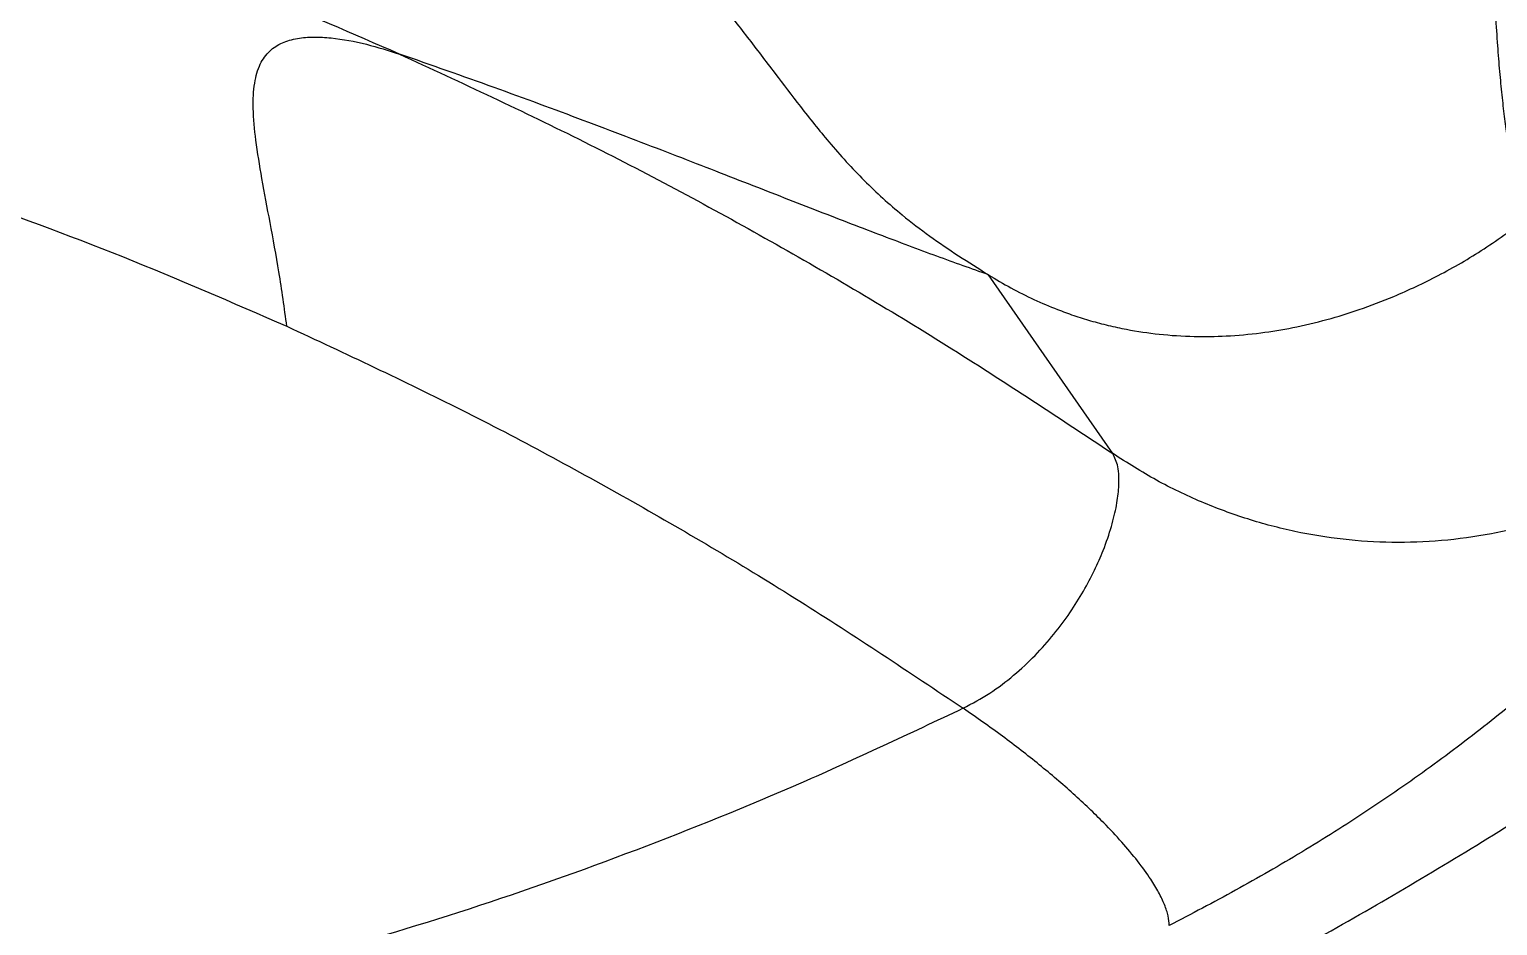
# Model space of a CAD drawing. Extents: x 400 to 501, y 484 to 634.
# Drawn here: x 456.47 to 463.91, y 534.79 to 539.33 of the extents above; entities that cross this region are included whole.
import ezdxf

# ---------------------------------------------------------------- set-up
doc = ezdxf.new("R2010")
doc.units = 0
doc.header["$MEASUREMENT"] = 0
doc.layers.add('DIM', color=3, linetype='Continuous')
doc.layers.add('GEOMETRY', color=3, linetype='Continuous', lineweight=25)

# ---------------------------------------------------------------- blocks, each defined once
blk = doc.blocks.new('2026 GRANDEE')
at = {"layer": 'GEOMETRY', "ltscale": 16}
blk.add_line((11.5315, -59.6626), (10.9008, -58.756), dxfattribs=at)
for points, knots in [([(8.2014, -64.0143), (8.4355, -63.9354), (8.8992, -63.7793), (9.5852, -63.522), (10.2547, -63.2508), (10.9089, -62.9632), (11.5492, -62.659), (12.2808, -62.2838), (13.098, -61.824), (13.9921, -61.2637), (14.8601, -60.6599), (15.7005, -60.0131), (16.511, -59.3247), (17.2886, -58.5967), (18.0304, -57.8318), (18.7336, -57.0331), (19.396, -56.2035), (20.015, -55.345), (20.5936, -54.4617), (20.9427, -53.8518), (21.1172, -53.5471)], [0, 0, 0, 0, 0.044075, 0.087271, 0.129759, 0.171708, 0.213283, 0.254623, 0.316435, 0.378246, 0.44021, 0.502378, 0.56473, 0.627196, 0.68968, 0.752083, 0.814322, 0.876359, 0.938213, 1, 1, 1, 1]), ([(12.5377, -64.4813), (12.8176, -64.3588), (13.3785, -64.1132), (14.1989, -63.6917), (15.004, -63.2327), (15.7906, -62.7338), (16.5573, -62.1978), (17.302, -61.626), (18.0226, -61.0204), (18.7171, -60.3827), (19.3833, -59.715), (20.0194, -59.0191), (20.6234, -58.2973), (21.1934, -57.5515), (21.7278, -56.7838), (22.2239, -55.9959), (22.6839, -55.1912), (22.9568, -54.6393), (23.0929, -54.364)], [0, 0, 0, 0, 0.061479, 0.123241, 0.185308, 0.247668, 0.310292, 0.37313, 0.436127, 0.499219, 0.562342, 0.625431, 0.68842, 0.751246, 0.813858, 0.876203, 0.938254, 1, 1, 1, 1]), ([(7.9165, -57.6377), (7.681, -57.5355), (7.2107, -57.3312), (6.4926, -57.0519), (5.7686, -56.781), (5.039, -56.5138), (4.3103, -56.2451), (3.8198, -56.0817), (3.5753, -56.0003)], [0, 0, 0, 0, 0.16581, 0.331049, 0.497537, 0.665166, 0.833167, 1, 1, 1, 1]), ([(13.6405, -58.4628), (13.634, -58.4526), (13.6213, -58.433), (13.6035, -58.3902), (13.5839, -58.331), (13.5636, -58.2495), (13.5447, -58.1519), (13.5291, -58.0534), (13.5158, -57.9543), (13.5034, -57.845), (13.4919, -57.7252), (13.4812, -57.5911), (13.4711, -57.4369), (13.4627, -57.266), (13.4563, -57.0839), (13.4525, -56.9052), (13.451, -56.7357), (13.4513, -56.5773), (13.4531, -56.4207), (13.4564, -56.2625), (13.4599, -56.1553), (13.4616, -56.1032)], [0, 0, 0, 0, 0.043291, 0.083629, 0.12634, 0.188435, 0.246425, 0.29137, 0.337445, 0.38491, 0.434037, 0.48512, 0.542433, 0.607714, 0.670434, 0.734201, 0.791821, 0.842509, 0.893442, 0.948279, 1, 1, 1, 1]), ([(9.3882, -57.1935), (9.4385, -57.2529), (9.5382, -57.3707), (9.6805, -57.5526), (9.8157, -57.7312), (9.9517, -57.9101), (10.0717, -58.0599), (10.1801, -58.1837), (10.2708, -58.2791), (10.3651, -58.3691), (10.4746, -58.4635), (10.602, -58.5608), (10.7491, -58.6608), (10.8503, -58.7243), (10.9008, -58.756)], [0, 0, 0, 0, 0.1048564, 0.2076388, 0.31174, 0.4086786, 0.5146276, 0.576654, 0.6380506, 0.6989628, 0.7595759, 0.8402816, 0.9202335, 1, 1, 1, 1]), ([(7.3461, -59.0174), (7.3335, -58.9253), (7.3093, -58.7475), (7.2623, -58.4972), (7.2201, -58.2739), (7.1883, -58.08), (7.1731, -57.9171), (7.1786, -57.7865), (7.2066, -57.688), (7.2555, -57.6199), (7.3209, -57.5779), (7.3978, -57.5563), (7.482, -57.5499), (7.5989, -57.5566), (7.7474, -57.584), (7.8612, -57.6202), (7.9165, -57.6377)], [0, 0, 0, 0, 0.106814, 0.206206, 0.297654, 0.380506, 0.454263, 0.519128, 0.576462, 0.628533, 0.677678, 0.725539, 0.772934, 0.820052, 0.912579, 1, 1, 1, 1]), ([(7.9165, -57.6377), (8.2302, -57.783), (8.8576, -58.0736), (9.7716, -58.5644), (10.6665, -59.0897), (11.2431, -59.4716), (11.5315, -59.6626)], [0, 0, 0, 0, 0.249921, 0.499901, 0.749928, 1, 1, 1, 1]), ([(10.9008, -58.756), (10.8156, -58.7259), (10.6453, -58.6657), (10.3511, -58.5548), (10.0262, -58.4293), (9.6675, -58.2891), (9.2761, -58.1368), (8.8528, -57.9752), (8.4016, -57.8076), (8.0782, -57.6944), (7.9165, -57.6377)], [0, 0, 0, 0, 0.1245382, 0.2492094, 0.3740694, 0.4990894, 0.62417, 0.7493501, 0.8746435, 1, 1, 1, 1]), ([(3.9592, -57.8433), (4.1484, -57.892), (4.5294, -57.99), (5.0985, -58.1597), (5.763, -58.3786), (6.5167, -58.6569), (7.0695, -58.8972), (7.3461, -59.0174)], [0, 0, 0, 0, 0.163252, 0.328803, 0.49626, 0.747983, 1, 1, 1, 1]), ([(10.9008, -58.756), (10.9387, -58.7788), (11.0143, -58.8243), (11.1315, -58.8827), (11.2378, -58.9282), (11.3339, -58.9632), (11.4199, -58.9903), (11.509, -59.0139), (11.6246, -59.0388), (11.7697, -59.0602), (11.9383, -59.071), (12.1099, -59.0683), (12.2765, -59.0532), (12.4467, -59.0253), (12.6134, -58.986), (12.7846, -58.9333), (12.9734, -58.8613), (13.1857, -58.7608), (13.417, -58.6276), (13.5652, -58.5183), (13.6405, -58.4627)], [0, 0, 0, 0, 0.043139, 0.08598, 0.129116, 0.158941, 0.189765, 0.221637, 0.254605, 0.313531, 0.376719, 0.434645, 0.496688, 0.554436, 0.616452, 0.675141, 0.738624, 0.821153, 0.909146, 1, 1, 1, 1]), ([(7.3461, -59.0174), (7.6426, -59.1557), (8.2363, -59.4327), (9.1019, -59.9012), (9.9513, -60.4041), (10.4991, -60.7702), (10.7734, -60.9535)], [0, 0, 0, 0, 0.24899, 0.498579, 0.748878, 1, 1, 1, 1]), ([(10.7734, -60.9535), (10.819, -60.929), (10.9094, -60.8804), (11.0307, -60.7879), (11.1394, -60.6867), (11.2343, -60.5791), (11.3157, -60.4691), (11.384, -60.3597), (11.4397, -60.2538), (11.4883, -60.1428), (11.5265, -60.031), (11.5519, -59.9237), (11.5646, -59.8188), (11.5609, -59.7238), (11.5412, -59.6827), (11.5315, -59.6626)], [0, 0, 0, 0, 0.06814, 0.135234, 0.202125, 0.2688917, 0.3352186, 0.4011638, 0.4667154, 0.5311306, 0.6149727, 0.6969091, 0.7763033, 0.8906805, 1, 1, 1, 1]), ([(14.4594, -59.6252), (14.3778, -59.6816), (14.2187, -59.7916), (13.9632, -59.9167), (13.7077, -60.0102), (13.4521, -60.0729), (13.1981, -60.108), (12.9465, -60.1169), (12.698, -60.101), (12.4533, -60.0611), (12.2129, -59.9978), (11.9781, -59.9106), (11.7483, -59.8011), (11.6043, -59.7091), (11.5315, -59.6626)], [0, 0, 0, 0, 0.095173, 0.185673, 0.272391, 0.356222, 0.437945, 0.518232, 0.597668, 0.676776, 0.756055, 0.835997, 0.917122, 1, 1, 1, 1]), ([(14.4594, -59.6252), (14.4741, -59.6471), (14.5039, -59.6913), (14.5192, -59.7685), (14.5037, -59.856), (14.4682, -59.9449), (14.4109, -60.0458), (14.3337, -60.1565), (14.2389, -60.2745), (14.1117, -60.4173), (13.9474, -60.584), (13.7216, -60.7918), (13.4537, -61.0162), (13.1443, -61.2514), (12.8226, -61.4744), (12.4923, -61.683), (12.1564, -61.8769), (11.9293, -61.996), (11.8167, -62.055)], [0, 0, 0, 0, 0.062346, 0.125528, 0.168008, 0.210627, 0.253415, 0.296584, 0.340131, 0.383849, 0.448991, 0.513525, 0.598514, 0.681988, 0.763521, 0.843869, 0.92259, 1, 1, 1, 1]), ([(10.7734, -60.9535), (10.5004, -61.0826), (9.9557, -61.3402), (9.1188, -61.6768), (8.2734, -61.9789), (7.7006, -62.1465), (7.4149, -62.2302)], [0, 0, 0, 0, 0.2517437, 0.5023743, 0.7518144, 1, 1, 1, 1]), ([(11.8167, -62.055), (11.816, -62.0392), (11.8145, -62.0082), (11.7954, -61.9506), (11.7656, -61.8881), (11.7211, -61.8145), (11.6598, -61.7295), (11.5793, -61.633), (11.4727, -61.5191), (11.3343, -61.387), (11.1605, -61.239), (10.9727, -61.093), (10.8402, -61.0002), (10.7734, -60.9535)], [0, 0, 0, 0, 0.07588, 0.148509, 0.217958, 0.284588, 0.369794, 0.45187, 0.531745, 0.649024, 0.765154, 0.881711, 1, 1, 1, 1])]:
    blk.add_open_spline(points, degree=3, knots=knots, dxfattribs=at)

msp = doc.modelspace()

# ---------------------------------------------------------------- block references
at = {"layer": 'DIM'}
msp.add_blockref('2026 GRANDEE', (450.4248, 596.8403), dxfattribs=at)

doc.saveas('drawing.dxf')
